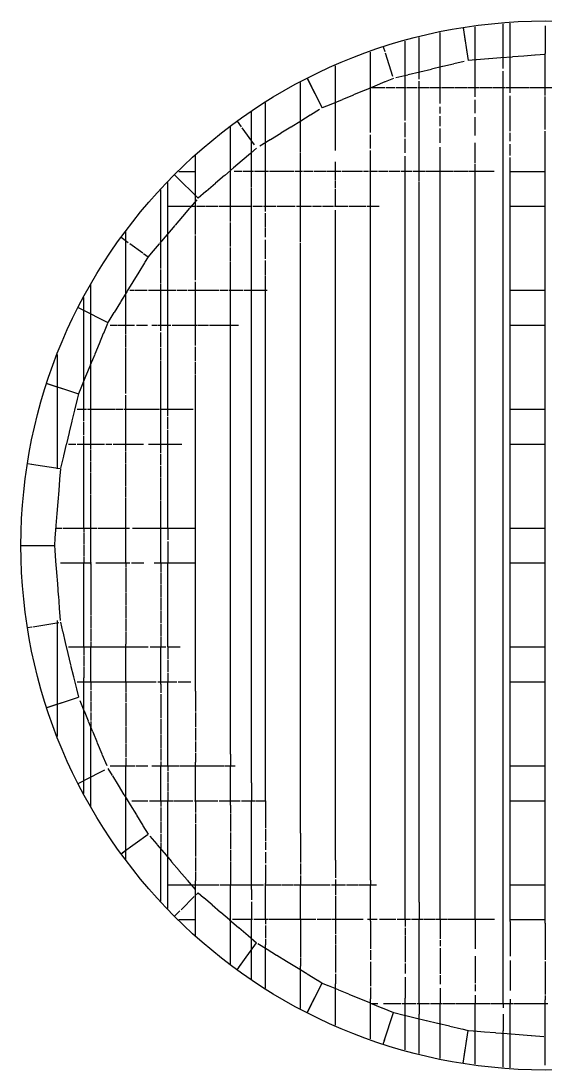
# Model space of a CAD drawing. Header units: metres. Extents: x -22.9 to 22.9, y -22.9 to 22.9.
# Drawn here: x -22.86 to 0, y -22.86 to 22.86 of the extents above; entities that cross this region are included whole.
import ezdxf

# ---------------------------------------------------------------- set-up
doc = ezdxf.new("R2010")
doc.units = ezdxf.units.M
for name, color, linetype in [('OBSERVED_WELDS', 3, 'Continuous'), ('PREDICTED_WELDS_HIGH', 5, 'Continuous'), ('PREDICTED_WELDS_LOW', 1, 'Continuous'), ('TANK_BOUNDARY', 7, 'Continuous')]:
    doc.layers.add(name, color=color, linetype=linetype)

msp = doc.modelspace()

# ---------------------------------------------------------------- linework, layer by layer
at = {"layer": 'OBSERVED_WELDS'}
for p, q in [((-3.573, 22.562), (-3.348, 21.138)), ((0, 22.648), (0, 21.448)), ((-7.063, 21.737), (-6.994, 21.527)), ((-6.978, 21.476), (-6.647, 20.458)), ((-3.527, 21.096), (-3.984, 20.986)), ((-3.007, 21.165), (-3.348, 21.138)), ((-2.461, 21.208), (-2.995, 21.166)), ((-1.933, 21.25), (-2.452, 21.209)), ((-1.423, 21.29), (-1.925, 21.25)), ((-1.829, 20.787), (-1.829, 21.176)), ((-0.928, 21.329), (-1.415, 21.291)), ((-0.446, 21.367), (-0.92, 21.33)), ((0, 21.402), (-0.436, 21.368)), ((-5.463, 20.631), (-5.976, 20.508)), ((-4.958, 20.752), (-5.455, 20.633)), ((-4.469, 20.869), (-4.95, 20.754)), ((-3.993, 20.984), (-4.461, 20.871)), ((-1.829, 20.194), (-1.829, 20.678)), ((-10.356, 20.325), (-9.716, 19.069)), ((-6.982, 20.202), (-7.421, 20.02)), ((-6.614, 20.354), (-6.973, 20.206)), ((-5.986, 20.505), (-6.512, 20.379)), ((-5.486, 20.322), (-5.486, 20.536)), ((-5.486, 19.964), (-5.486, 20.231)), ((-7.886, 19.827), (-8.35, 19.635)), ((-7.429, 20.017), (-7.879, 19.83)), ((-7.62, 18.372), (-7.62, 19.964)), ((-7.555, 19.964), (-7.306, 19.964)), ((-7.293, 19.964), (-6.988, 19.964)), ((-6.95, 19.964), (-6.551, 19.964)), ((-6.514, 19.964), (-6.076, 19.964)), ((-6.096, 18.866), (-6.096, 19.964)), ((-6.04, 19.964), (-5.574, 19.964)), ((-5.539, 19.964), (-5.051, 19.964)), ((-5.018, 19.964), (-4.514, 19.964)), ((-4.572, 19.261), (-4.572, 19.964)), ((-4.482, 19.964), (-3.967, 19.964)), ((-3.936, 19.964), (-3.413, 19.964)), ((-3.385, 19.964), (-2.857, 19.964)), ((-3.048, 19.55), (-3.048, 19.964)), ((-2.83, 19.964), (-2.302, 19.964)), ((-2.277, 19.964), (-1.752, 19.964)), ((-1.728, 19.964), (-1.208, 19.964)), ((-1.524, 19.733), (-1.524, 19.964)), ((-1.186, 19.964), (-0.673, 19.964)), ((-0.652, 19.964), (-0.147, 19.964)), ((-0.127, 19.964), (0.369, 19.964)), ((0, 19.608), (0, 19.795)), ((-9.349, 19.222), (-9.716, 19.069)), ((-8.845, 19.43), (-9.338, 19.226)), ((-8.357, 19.632), (-8.836, 19.434)), ((-3.048, 18.846), (-3.048, 19.417)), ((-1.524, 18.063), (-1.524, 19.595)), ((0, 18.137), (0, 19.565)), ((-10.241, 18.748), (-10.65, 18.497)), ((-9.833, 18.998), (-10.233, 18.753)), ((-9.144, 17.789), (-9.144, 19.189)), ((-6.096, 18.522), (-6.096, 18.855)), ((-4.572, 18.835), (-4.572, 19.117)), ((-13.434, 18.49), (-13.262, 18.253)), ((-10.657, 18.493), (-11.078, 18.235)), ((-10.668, 17.143), (-10.668, 18.384)), ((-7.62, 17.995), (-7.62, 18.357)), ((-6.096, 17.796), (-6.096, 18.429)), ((-4.572, 18.277), (-4.572, 18.709)), ((-3.048, 17.867), (-3.048, 18.661)), ((-13.225, 18.203), (-12.69, 17.466)), ((-11.526, 17.96), (-11.974, 17.686)), ((-11.085, 18.231), (-11.519, 17.965)), ((-7.62, 17.305), (-7.62, 17.899)), ((-4.572, 17.552), (-4.572, 18.171)), ((-1.524, 17.62), (-1.524, 17.991)), ((0, 16.456), (0, 18.053)), ((-11.983, 17.68), (-12.443, 17.398)), ((-12.192, 16.51), (-12.192, 17.552)), ((-9.144, 17.405), (-9.144, 17.768)), ((-9.144, 17.208), (-9.144, 17.402)), ((-6.096, 17.12), (-6.096, 17.717)), ((-3.048, 16.67), (-3.048, 17.551)), ((-1.524, 16.999), (-1.524, 17.495)), ((-12.847, 17.086), (-13.207, 16.779)), ((-12.58, 17.315), (-12.839, 17.093)), ((-10.668, 16.656), (-10.668, 17.111)), ((-7.62, 16.576), (-7.62, 17.216)), ((-6.096, 16.307), (-6.096, 16.962)), ((-4.572, 16.307), (-4.572, 17.359)), ((-13.214, 16.773), (-13.583, 16.458)), ((-10.668, 16.307), (-10.668, 16.648)), ((-9.144, 16.307), (-9.144, 16.722)), ((-7.62, 16.369), (-7.62, 16.563)), ((-3.048, 16.307), (-3.048, 16.62)), ((-1.524, 16.384), (-1.524, 16.909)), ((-16.103, 16.103), (-15.133, 15.133)), ((-13.976, 16.122), (-14.369, 15.787)), ((-13.589, 16.453), (-13.97, 16.128)), ((-13.22, 16.307), (-13.565, 16.307)), ((-12.718, 16.307), (-13.185, 16.307)), ((-12.802, 15.62), (-12.802, 16.307)), ((-12.065, 16.307), (-12.68, 16.307)), ((-10.954, 16.307), (-12.025, 16.307)), ((-10.58, 16.307), (-10.918, 16.307)), ((-10.109, 16.307), (-10.542, 16.307)), ((-9.552, 16.307), (-10.07, 16.307)), ((-8.891, 16.307), (-9.513, 16.307)), ((-9.144, 15.933), (-9.144, 16.307)), ((-7.955, 16.307), (-8.854, 16.307)), ((-7.702, 16.307), (-7.925, 16.307)), ((-7.305, 16.307), (-7.659, 16.307)), ((-6.844, 16.307), (-7.262, 16.307)), ((-6.335, 16.307), (-6.801, 16.307)), ((-5.791, 16.307), (-6.294, 16.307)), ((-5.217, 16.307), (-5.752, 16.307)), ((-5.486, 15.883), (-5.486, 16.307)), ((-4.617, 16.307), (-5.18, 16.307)), ((-3.994, 16.307), (-4.583, 16.307)), ((-3.35, 16.307), (-3.965, 16.307)), ((-2.679, 16.307), (-3.327, 16.307)), ((-2.224, 16.307), (-2.668, 16.307)), ((-14.375, 15.781), (-14.78, 15.435)), ((-12.802, 15.139), (-12.802, 15.591)), ((-9.144, 15.572), (-9.144, 15.913)), ((-5.486, 15.513), (-5.486, 15.856)), ((-14.789, 15.428), (-15.133, 15.133)), ((-12.802, 14.783), (-12.802, 15.129)), ((-9.144, 14.783), (-9.144, 15.524)), ((-15.502, 14.702), (-15.813, 14.338)), ((-15.191, 15.066), (-15.496, 14.71)), ((-15.433, 14.783), (-15.22, 14.783)), ((-15.24, 13.553), (-15.24, 14.783)), ((-15.188, 14.783), (-14.827, 14.783)), ((-14.791, 14.783), (-14.26, 14.783)), ((-14.219, 14.783), (-12.96, 14.783)), ((-13.716, 14.474), (-13.716, 14.783)), ((-12.954, 14.783), (-12.768, 14.783)), ((-12.731, 14.783), (-12.327, 14.783)), ((-12.287, 14.783), (-11.746, 14.783)), ((-12.192, 14.554), (-12.192, 14.783)), ((-11.704, 14.783), (-10.897, 14.783)), ((-10.846, 14.783), (-10.182, 14.783)), ((-10.668, 13.214), (-10.668, 14.732)), ((-10.141, 14.783), (-9.753, 14.783)), ((-9.711, 14.783), (-9.229, 14.783)), ((-9.186, 14.783), (-8.606, 14.783)), ((-8.564, 14.783), (-7.815, 14.783)), ((-7.775, 14.783), (-7.229, 14.783)), ((-15.818, 14.332), (-16.138, 13.958)), ((-13.716, 14.119), (-13.716, 14.458)), ((-12.192, 13.855), (-12.192, 14.488)), ((-9.144, 14.004), (-9.144, 14.616)), ((-16.143, 13.952), (-16.472, 13.566)), ((-13.716, 13.032), (-13.716, 14.08)), ((-12.192, 13.443), (-12.192, 13.831)), ((-9.144, 13.68), (-9.144, 13.985)), ((-18.49, 13.434), (-18.179, 13.208)), ((-16.478, 13.559), (-16.818, 13.161)), ((-15.24, 12.991), (-15.24, 13.516)), ((-12.192, 12.497), (-12.192, 13.317)), ((-18.116, 13.162), (-17.55, 12.751)), ((-16.825, 13.153), (-17.174, 12.744)), ((-16.764, 12.078), (-16.764, 13.171)), ((-15.24, 12.587), (-15.24, 12.971)), ((-13.716, 12.401), (-13.716, 12.981)), ((-10.668, 12.736), (-10.668, 13.18)), ((-17.513, 12.724), (-17.315, 12.58)), ((-17.315, 12.58), (-17.468, 12.33)), ((-17.183, 12.734), (-17.315, 12.58)), ((-15.24, 11.56), (-15.24, 12.58)), ((-13.716, 11.968), (-13.716, 12.377)), ((-12.192, 11.771), (-12.192, 12.422)), ((-10.668, 12.529), (-10.668, 12.725)), ((-17.725, 11.91), (-17.978, 11.498)), ((-17.473, 12.321), (-17.72, 11.918)), ((-16.764, 11.412), (-16.764, 12.026)), ((-13.716, 11.125), (-13.716, 11.959)), ((-17.982, 11.491), (-18.243, 11.065)), ((-15.24, 11.125), (-15.24, 11.496)), ((-12.192, 11.313), (-12.192, 11.742)), ((-18.247, 11.059), (-18.516, 10.619)), ((-18.111, 11.125), (-17.913, 11.125)), ((-17.877, 11.125), (-17.35, 11.125)), ((-17.3, 11.125), (-16.085, 11.125)), ((-16.764, 11.125), (-16.764, 11.383)), ((-16.459, 10.94), (-16.459, 11.125)), ((-16.049, 11.125), (-15.608, 11.125)), ((-15.562, 11.125), (-14.211, 11.125)), ((-14.175, 11.125), (-13.822, 11.125)), ((-13.778, 11.125), (-13.189, 11.125)), ((-13.132, 11.125), (-12.125, 11.125)), ((-18.521, 10.612), (-18.798, 10.159)), ((-16.459, 9.777), (-16.459, 10.933)), ((-12.802, 10.54), (-12.802, 10.934)), ((-12.802, 10.339), (-12.802, 10.531)), ((-20.252, 10.319), (-19.069, 9.716)), ((-18.804, 10.15), (-19.069, 9.716)), ((-19.085, 9.678), (-19.264, 9.246)), ((-18.963, 9.601), (-18.685, 9.601)), ((-18.646, 9.601), (-17.908, 9.601)), ((-18.288, 9.226), (-18.288, 9.601)), ((-17.818, 9.601), (-17.337, 9.601)), ((-17.151, 9.601), (-16.94, 9.601)), ((-16.901, 9.601), (-16.325, 9.601)), ((-16.764, 9.349), (-16.764, 9.601)), ((-16.265, 9.601), (-15.179, 9.601)), ((-15.24, 8.717), (-15.24, 9.601)), ((-15.14, 9.601), (-14.685, 9.601)), ((-14.633, 9.601), (-13.366, 9.601)), ((-13.716, 9.305), (-13.716, 9.601)), ((-19.268, 9.237), (-19.451, 8.796)), ((-18.288, 8.663), (-18.288, 9.19)), ((-16.764, 8.655), (-16.764, 9.289)), ((-13.716, 9.091), (-13.716, 9.296)), ((-19.454, 8.788), (-19.642, 8.335)), ((-19.645, 8.327), (-19.838, 7.86)), ((-18.288, 8.17), (-18.288, 8.636)), ((-16.764, 8.093), (-16.764, 8.617)), ((-15.24, 8.033), (-15.24, 8.654)), ((-19.841, 7.852), (-20.041, 7.369)), ((-18.288, 7.735), (-18.288, 8.151)), ((-16.764, 7.605), (-16.764, 8.066)), ((-15.24, 7.479), (-15.24, 7.993)), ((-20.045, 7.36), (-20.251, 6.864)), ((-18.288, 7.355), (-18.288, 7.722)), ((-18.288, 6.621), (-18.288, 7.351)), ((-16.764, 7.176), (-16.764, 7.586)), ((-15.24, 7.001), (-15.24, 7.451)), ((-21.736, 7.063), (-21.249, 6.904)), ((-21.132, 6.866), (-20.792, 6.756)), ((-16.764, 6.805), (-16.764, 7.164)), ((-15.24, 6.582), (-15.24, 6.981)), ((-20.705, 6.728), (-20.354, 6.614)), ((-20.354, 6.614), (-20.412, 6.375)), ((-20.255, 6.853), (-20.354, 6.614)), ((-18.288, 5.944), (-18.288, 6.545)), ((-16.764, 5.944), (-16.764, 6.802)), ((-15.24, 6.224), (-15.24, 6.571)), ((-20.414, 6.365), (-20.524, 5.906)), ((-20.407, 5.944), (-20.006, 5.944)), ((-20.117, 5.437), (-20.117, 5.944)), ((-19.954, 5.944), (-18.763, 5.944)), ((-18.735, 5.944), (-18.405, 5.944)), ((-18.354, 5.944), (-16.823, 5.944)), ((-16.775, 5.944), (-15.345, 5.944)), ((-16.459, 5.646), (-16.459, 5.944)), ((-20.526, 5.897), (-20.639, 5.428)), ((-16.459, 5.064), (-16.459, 5.601)), ((-20.641, 5.42), (-20.757, 4.937)), ((-20.117, 4.82), (-20.117, 5.39)), ((-20.759, 4.929), (-20.879, 4.43)), ((-20.117, 4.42), (-20.117, 4.781)), ((-16.459, 4.524), (-16.459, 5.027)), ((-20.881, 4.421), (-21.004, 3.906)), ((-20.79, 4.42), (-20.465, 4.42)), ((-20.413, 4.42), (-19.217, 4.42)), ((-19.812, 4.192), (-19.812, 4.42)), ((-19.812, 3.685), (-19.812, 4.166)), ((-19.152, 4.42), (-18.896, 4.42)), ((-18.845, 4.42), (-17.51, 4.42)), ((-18.288, 4.13), (-18.288, 4.42)), ((-17.302, 4.42), (-15.85, 4.42)), ((-16.764, 4.036), (-16.764, 4.42)), ((-21.007, 3.896), (-21.134, 3.368)), ((-19.812, 3.19), (-19.812, 3.662)), ((-18.288, 3.607), (-18.288, 4.099)), ((-16.764, 3.495), (-16.764, 3.999)), ((-22.398, 3.548), (-21.157, 3.351)), ((-21.138, 3.348), (-21.175, 2.888)), ((-18.288, 3.098), (-18.288, 3.579)), ((-16.764, 2.973), (-16.764, 3.462)), ((-21.175, 2.879), (-21.213, 2.404)), ((-19.812, 2.701), (-19.812, 3.168)), ((-18.288, 2.599), (-18.288, 3.073)), ((-16.764, 2.462), (-16.764, 2.943)), ((-21.213, 2.395), (-21.252, 1.908)), ((-19.812, 2.217), (-19.812, 2.682)), ((-18.288, 2.105), (-18.288, 2.575)), ((-16.764, 1.957), (-16.764, 2.434)), ((-21.252, 1.9), (-21.292, 1.397)), ((-19.812, 1.733), (-19.812, 2.199)), ((-18.288, 1.611), (-18.288, 2.083)), ((-16.764, 1.455), (-16.764, 1.931)), ((-21.293, 1.389), (-21.334, 0.869)), ((-19.812, 1.246), (-19.812, 1.717)), ((-18.288, 1.116), (-18.288, 1.591)), ((-16.764, 0.951), (-16.764, 1.431)), ((-19.812, 0.762), (-19.812, 1.231)), ((-18.288, 0.762), (-18.288, 1.097)), ((-21.334, 0.86), (-21.376, 0.326)), ((-21.342, 0.762), (-21.065, 0.762)), ((-21.015, 0.762), (-19.802, 0.762)), ((-20.117, 0.762), (-20.117, 0.576)), ((-20.117, 0.552), (-20.117, 0.056)), ((-19.789, 0.762), (-19.541, 0.762)), ((-19.495, 0.762), (-18.127, 0.762)), ((-17.992, 0.762), (-16.441, 0.762)), ((-16.459, 0.732), (-16.459, 0.246)), ((-22.855, 0), (-21.402, 0)), ((-21.377, 0.314), (-21.402, 0)), ((-21.402, 0), (-21.387, -0.197)), ((-20.117, 0.032), (-20.117, -0.468)), ((-16.459, 0.177), (-16.459, -0.267)), ((-21.386, -0.207), (-21.349, -0.677)), ((-16.459, -0.282), (-16.459, -0.762)), ((-21.348, -0.686), (-21.31, -1.166)), ((-21.132, -0.762), (-19.784, -0.762)), ((-20.117, -0.493), (-20.117, -0.762)), ((-19.812, -0.807), (-19.812, -1.334)), ((-19.6, -0.762), (-18.115, -0.762)), ((-18.288, -0.762), (-18.288, -0.95)), ((-18.039, -0.762), (-17.505, -0.762)), ((-17.051, -0.762), (-16.437, -0.762)), ((-16.764, -0.762), (-16.764, -1.145)), ((-21.31, -1.174), (-21.271, -1.668)), ((-19.812, -1.351), (-19.812, -1.889)), ((-18.288, -0.971), (-18.288, -1.495)), ((-16.764, -1.171), (-16.764, -1.694)), ((-21.27, -1.676), (-21.23, -2.186)), ((-18.288, -1.518), (-18.288, -2.051)), ((-16.764, -1.722), (-16.764, -2.251)), ((-21.229, -2.195), (-21.188, -2.721)), ((-19.812, -1.908), (-19.812, -2.452)), ((-18.288, -2.075), (-18.288, -2.613)), ((-16.764, -2.282), (-16.764, -2.813)), ((-21.187, -2.732), (-21.144, -3.272)), ((-19.812, -2.474), (-19.812, -3.021)), ((-18.288, -2.64), (-18.288, -3.178)), ((-19.812, -3.045), (-19.812, -3.59)), ((-16.764, -2.845), (-16.764, -3.374)), ((-22.575, -3.575), (-22.387, -3.546)), ((-22.338, -3.538), (-21.214, -3.36)), ((-21.138, -3.348), (-21.042, -3.75)), ((-19.812, -3.617), (-19.812, -4.157)), ((-18.288, -3.207), (-18.288, -3.741)), ((-16.764, -3.409), (-16.764, -3.931)), ((-21.04, -3.759), (-20.929, -4.221)), ((-18.288, -3.773), (-18.288, -4.299)), ((-16.764, -3.968), (-16.764, -4.42)), ((-20.927, -4.23), (-20.813, -4.704)), ((-20.79, -4.42), (-19.386, -4.42)), ((-20.117, -4.42), (-20.117, -4.76)), ((-19.812, -4.186), (-19.812, -4.42)), ((-19.37, -4.42), (-19.152, -4.42)), ((-19.152, -4.42), (-17.665, -4.42)), ((-17.654, -4.42), (-17.318, -4.42)), ((-17.221, -4.42), (-16.545, -4.42)), ((-16.469, -4.42), (-15.919, -4.42)), ((-16.459, -4.42), (-16.459, -4.956)), ((-20.811, -4.712), (-20.694, -5.201)), ((-20.117, -4.794), (-20.117, -5.271)), ((-16.459, -4.993), (-16.459, -5.512)), ((-20.692, -5.209), (-20.571, -5.713)), ((-20.117, -5.306), (-20.117, -5.762)), ((-20.568, -5.723), (-20.444, -6.242)), ((-20.407, -5.944), (-19.004, -5.944)), ((-18.987, -5.944), (-17.248, -5.944)), ((-17.235, -5.944), (-16.966, -5.944)), ((-16.886, -5.944), (-16.064, -5.944)), ((-16.459, -5.552), (-16.459, -5.944)), ((-15.999, -5.944), (-15.456, -5.944)), ((-20.441, -6.254), (-20.354, -6.614)), ((-19.812, -5.944), (-19.812, -6.308)), ((-19.812, -6.344), (-19.812, -6.793)), ((-18.288, -5.944), (-18.288, -6.373)), ((-16.764, -6.039), (-16.764, -6.428)), ((-15.24, -6.345), (-15.24, -7.24)), ((-21.71, -7.054), (-20.354, -6.614)), ((-20.293, -6.762), (-20.113, -7.196)), ((-19.812, -6.829), (-19.812, -7.24)), ((-18.288, -6.413), (-18.288, -6.816)), ((-18.288, -6.857), (-18.288, -7.199)), ((-16.764, -6.473), (-16.764, -6.705)), ((-16.764, -6.715), (-16.764, -7.531)), ((-20.11, -7.204), (-19.926, -7.648)), ((-19.812, -7.278), (-19.812, -7.633)), ((-18.288, -7.208), (-18.288, -7.887)), ((-15.24, -7.278), (-15.24, -7.915)), ((-19.923, -7.656), (-19.734, -8.112)), ((-19.812, -7.672), (-19.812, -7.923)), ((-16.764, -7.564), (-16.764, -8.236)), ((-19.731, -8.12), (-19.535, -8.591)), ((-18.288, -7.916), (-18.288, -8.613)), ((-15.24, -7.956), (-15.24, -8.5)), ((-19.532, -8.599), (-19.331, -9.085)), ((-18.288, -8.646), (-18.288, -9.231)), ((-16.764, -8.272), (-16.764, -8.841)), ((-15.24, -8.542), (-15.24, -9.011)), ((-19.327, -9.095), (-19.12, -9.594)), ((-16.764, -8.879), (-16.764, -9.374)), ((-15.24, -9.053), (-15.24, -9.441)), ((-13.716, -9.096), (-13.716, -9.601)), ((-18.288, -9.266), (-18.288, -9.601)), ((-16.764, -9.413), (-16.764, -9.601)), ((-20.086, -10.234), (-19.2, -9.783)), ((-19.069, -9.716), (-18.879, -10.028)), ((-18.963, -9.601), (-17.876, -9.601)), ((-18.873, -10.036), (-18.626, -10.44)), ((-17.834, -9.601), (-17.322, -9.601)), ((-17.15, -9.601), (-15.977, -9.601)), ((-16.459, -9.601), (-16.459, -9.84)), ((-16.459, -9.879), (-16.459, -10.31)), ((-15.938, -9.601), (-15.458, -9.601)), ((-15.449, -9.601), (-13.996, -9.601)), ((-13.961, -9.601), (-13.519, -9.601)), ((-20.364, -10.376), (-20.137, -10.26)), ((-18.621, -10.448), (-18.367, -10.862)), ((-16.459, -10.348), (-16.459, -10.686)), ((-12.802, -10.343), (-12.802, -11.125)), ((-18.363, -10.869), (-18.101, -11.297)), ((-16.459, -10.723), (-16.459, -11.125)), ((-18.097, -11.304), (-17.826, -11.745)), ((-18.029, -11.125), (-17.33, -11.125)), ((-17.253, -11.125), (-16.587, -11.125)), ((-16.764, -11.125), (-16.764, -11.382)), ((-16.764, -11.421), (-16.764, -12.026)), ((-16.569, -11.125), (-16.224, -11.125)), ((-16.196, -11.125), (-15.365, -11.125)), ((-15.294, -11.125), (-14.655, -11.125)), ((-15.24, -11.125), (-15.24, -11.636)), ((-14.634, -11.125), (-14.274, -11.125)), ((-14.22, -11.125), (-13.301, -11.125)), ((-13.716, -11.311), (-13.716, -11.661)), ((-13.236, -11.125), (-12.628, -11.125)), ((-12.604, -11.125), (-12.227, -11.125)), ((-12.192, -11.125), (-12.192, -12.304)), ((-17.821, -11.753), (-17.543, -12.207)), ((-15.24, -11.676), (-15.24, -12.1)), ((-13.716, -11.7), (-13.716, -12.462)), ((-17.537, -12.217), (-17.315, -12.58)), ((-16.764, -12.063), (-16.764, -12.538)), ((-15.24, -12.138), (-15.24, -12.412)), ((-18.44, -13.397), (-17.315, -12.58)), ((-17.241, -12.666), (-16.937, -13.022)), ((-16.764, -12.574), (-16.764, -12.938)), ((-15.24, -12.417), (-15.24, -13.559)), ((-13.716, -12.515), (-13.716, -13.229)), ((-12.192, -12.354), (-12.192, -12.88)), ((-10.668, -12.532), (-10.668, -13.812)), ((-16.931, -13.029), (-16.619, -13.394)), ((-16.764, -12.972), (-16.764, -13.224)), ((-12.192, -12.923), (-12.192, -13.268)), ((-16.614, -13.4), (-16.294, -13.775)), ((-15.24, -13.601), (-15.24, -14.175)), ((-13.716, -13.271), (-13.716, -13.741)), ((-12.192, -13.366), (-12.192, -13.846)), ((-9.144, -13.714), (-9.144, -14.48)), ((-16.289, -13.781), (-15.959, -14.167)), ((-13.716, -13.779), (-13.716, -14.078)), ((-13.716, -14.079), (-13.716, -14.783)), ((-12.192, -13.924), (-12.192, -14.733)), ((-10.668, -13.863), (-10.668, -14.338)), ((-15.953, -14.174), (-15.612, -14.573)), ((-15.606, -14.581), (-15.256, -14.991)), ((-15.24, -14.212), (-15.24, -14.618)), ((-10.668, -14.379), (-10.668, -14.783)), ((-9.144, -14.557), (-9.144, -14.783)), ((-7.62, -14.586), (-7.62, -14.783)), ((-15.274, -14.783), (-14.217, -14.783)), ((-14.171, -14.783), (-13.593, -14.783)), ((-13.57, -14.783), (-13.166, -14.783)), ((-13.157, -14.783), (-12.954, -14.783)), ((-12.953, -14.783), (-12.283, -14.783)), ((-12.802, -14.99), (-12.802, -15.449)), ((-12.201, -14.783), (-11.495, -14.783)), ((-11.46, -14.783), (-10.966, -14.783)), ((-10.946, -14.783), (-10.564, -14.783)), ((-10.556, -14.783), (-9.376, -14.783)), ((-9.315, -14.783), (-8.701, -14.783)), ((-9.144, -14.783), (-9.144, -15.22)), ((-8.664, -14.783), (-8.168, -14.783)), ((-8.143, -14.783), (-7.72, -14.783)), ((-7.705, -14.783), (-7.347, -14.783)), ((-15.875, -15.875), (-15.3, -15.3)), ((-15.274, -15.274), (-15.133, -15.133)), ((-15.133, -15.133), (-14.892, -15.339)), ((-14.885, -15.346), (-14.525, -15.653)), ((-12.802, -15.527), (-12.802, -16.307)), ((-9.144, -15.265), (-9.144, -15.568)), ((-5.486, -15.541), (-5.486, -16.307)), ((-16.161, -16.161), (-15.923, -15.923)), ((-14.518, -15.659), (-14.149, -15.974)), ((-14.143, -15.979), (-13.763, -16.304)), ((-9.144, -15.57), (-9.144, -16.307)), ((-13.757, -16.309), (-13.365, -16.644)), ((-12.756, -16.307), (-13.634, -16.307)), ((-12.056, -16.307), (-12.698, -16.307)), ((-12.192, -16.307), (-12.192, -16.508)), ((-11.549, -16.307), (-12.027, -16.307)), ((-11.155, -16.307), (-11.532, -16.307)), ((-9.994, -16.307), (-11.149, -16.307)), ((-10.668, -16.307), (-10.668, -16.508)), ((-9.318, -16.307), (-9.937, -16.307)), ((-8.779, -16.307), (-9.283, -16.307)), ((-9.144, -16.307), (-9.144, -16.919)), ((-8.322, -16.307), (-8.755, -16.307)), ((-7.936, -16.307), (-8.307, -16.307)), ((-7.325, -16.307), (-7.751, -16.307)), ((-7.62, -16.368), (-7.62, -17.581)), ((-6.505, -16.307), (-7.225, -16.307)), ((-5.868, -16.307), (-6.45, -16.307)), ((-6.096, -16.307), (-6.096, -16.602)), ((-5.3, -16.307), (-5.826, -16.307)), ((-4.776, -16.307), (-5.266, -16.307)), ((-4.281, -16.307), (-4.747, -16.307)), ((-4.572, -16.307), (-4.572, -17.144)), ((-3.808, -16.307), (-4.256, -16.307)), ((-3.353, -16.307), (-3.788, -16.307)), ((-2.913, -16.307), (-3.338, -16.307)), ((-3.048, -16.307), (-3.048, -17.582)), ((-2.487, -16.307), (-2.903, -16.307)), ((-2.207, -16.307), (-2.484, -16.307)), ((-1.524, -16.39), (-1.524, -17.891)), ((0, -16.456), (0, -18.053)), ((-13.358, -16.65), (-12.954, -16.995)), ((-12.192, -16.556), (-12.192, -17.101)), ((-10.668, -16.511), (-10.668, -17.92)), ((-6.096, -16.656), (-6.096, -16.994)), ((-13.373, -18.407), (-12.58, -17.315)), ((-12.945, -17.002), (-12.58, -17.315)), ((-12.524, -17.349), (-12.125, -17.593)), ((-12.192, -17.137), (-12.192, -17.41)), ((-9.144, -16.966), (-9.144, -17.355)), ((-6.096, -17.026), (-6.096, -18.157)), ((-4.572, -17.199), (-4.572, -17.467)), ((-12.117, -17.598), (-11.709, -17.848)), ((-9.144, -17.388), (-9.144, -18.612)), ((-7.62, -17.635), (-7.62, -18.065)), ((-4.572, -17.549), (-4.572, -18.661)), ((-11.702, -17.852), (-11.283, -18.109)), ((-11.276, -18.113), (-10.844, -18.378)), ((-10.668, -17.961), (-10.668, -18.34)), ((-7.62, -18.149), (-7.62, -19.207)), ((-6.096, -18.216), (-6.096, -18.655)), ((-3.048, -17.895), (-3.048, -19.08)), ((-1.524, -18.085), (-1.524, -19.389)), ((0, -18.137), (0, -19.565)), ((-10.837, -18.383), (-10.391, -18.656)), ((-10.382, -18.661), (-9.924, -18.942)), ((-9.144, -18.661), (-9.144, -19.105)), ((-4.572, -18.721), (-4.572, -19.116)), ((-9.913, -18.948), (-9.716, -19.069)), ((-9.853, -19.337), (-9.716, -19.069)), ((-9.716, -19.069), (-9.468, -19.172)), ((-9.458, -19.176), (-9.022, -19.357)), ((-6.096, -18.811), (-6.096, -19.731)), ((-3.048, -19.136), (-3.048, -19.417)), ((-10.133, -19.888), (-9.88, -19.391)), ((-9.014, -19.36), (-8.567, -19.545)), ((-8.559, -19.549), (-8.099, -19.739)), ((-7.62, -19.264), (-7.62, -19.756)), ((-4.572, -19.293), (-4.572, -19.964)), ((-3.048, -19.603), (-3.048, -19.964)), ((0, -19.608), (0, -19.795)), ((-10.376, -20.364), (-10.175, -19.97)), ((-8.092, -19.742), (-7.617, -19.939)), ((-7.608, -19.942), (-7.119, -20.145)), ((-7.555, -19.964), (-7.293, -19.964)), ((-7.053, -19.964), (-6.296, -19.964)), ((-6.242, -19.964), (-5.633, -19.964)), ((-5.591, -19.964), (-5.036, -19.964)), ((-5.486, -19.964), (-5.486, -20.42)), ((-5, -19.964), (-4.476, -19.964)), ((-4.444, -19.964), (-3.939, -19.964)), ((-3.91, -19.964), (-3.418, -19.964)), ((-3.391, -19.964), (-2.907, -19.964)), ((-2.883, -19.964), (-2.403, -19.964)), ((-2.38, -19.964), (-1.902, -19.964)), ((-1.881, -19.964), (-1.402, -19.964)), ((-1.829, -19.964), (-1.829, -20.157)), ((-1.524, -19.768), (-1.524, -19.964)), ((-1.381, -19.964), (-0.898, -19.964)), ((-0.878, -19.964), (-0.389, -19.964)), ((-0.369, -19.964), (0.127, -19.964)), ((-7.109, -20.149), (-6.614, -20.354)), ((-7.016, -21.593), (-6.614, -20.354)), ((-6.596, -20.359), (-6.142, -20.468)), ((-6.132, -20.47), (-5.669, -20.581)), ((-1.829, -20.429), (-1.829, -21.148)), ((-5.66, -20.583), (-5.184, -20.698)), ((-5.176, -20.7), (-4.685, -20.817)), ((-4.677, -20.819), (-4.17, -20.941)), ((-4.16, -20.943), (-3.639, -21.069)), ((-3.627, -21.072), (-3.348, -21.138)), ((-3.421, -21.597), (-3.348, -21.138)), ((-3.348, -21.138), (-3.128, -21.156)), ((-3.117, -21.157), (-2.647, -21.194)), ((-2.638, -21.194), (-2.157, -21.232)), ((-2.149, -21.233), (-1.654, -21.272)), ((-1.646, -21.272), (-1.135, -21.313)), ((-1.126, -21.313), (-0.599, -21.355)), ((-0.589, -21.356), (-0.048, -21.398)), ((0, -22.648), (0, -21.448)), ((-3.575, -22.573), (-3.48, -21.972))]:
    msp.add_line(p, q, dxfattribs=at)
at = {"layer": 'PREDICTED_WELDS_HIGH'}
for p, q in [((-3.575, 22.573), (-3.48, 21.972)), ((-3.048, 19.964), (-3.048, 22.61)), ((-1.829, 21.176), (-1.829, 22.741)), ((-1.524, 19.964), (-1.524, 22.763)), ((-6.096, 19.964), (-6.096, 21.986)), ((-5.486, 20.536), (-5.486, 22.146)), ((-4.572, 19.964), (-4.572, 22.352)), ((-7.62, 19.964), (-7.62, 21.507)), ((-3.421, 21.597), (-3.348, 21.138)), ((0, 19.795), (0, 21.448)), ((-9.144, 19.189), (-9.144, 20.906)), ((-10.668, 18.384), (-10.668, 20.172)), ((-10.376, 20.364), (-10.175, 19.97)), ((-1.829, -19.964), (-1.829, 20.194)), ((-10.133, 19.888), (-9.88, 19.391)), ((-5.486, 16.307), (-5.486, 19.964)), ((-12.192, 17.552), (-12.192, 19.292)), ((-12.802, 16.307), (-12.802, 18.894)), ((-13.716, 14.783), (-13.716, 18.242)), ((-15.24, 14.783), (-15.24, 16.993)), ((-12.192, 14.783), (-12.192, 16.51)), ((-16.161, 16.161), (-15.923, 15.923)), ((-10.668, 14.732), (-10.668, 16.307)), ((-7.62, -14.586), (-7.62, 16.369)), ((-6.096, -16.307), (-6.096, 16.307)), ((-4.572, -16.307), (-4.572, 16.307)), ((-3.048, -16.307), (-3.048, 16.307)), ((-1.524, -16.39), (-1.524, 16.384)), ((0, -16.456), (0, 16.456)), ((-16.459, 11.125), (-16.459, 15.819)), ((-16.764, 13.171), (-16.764, 15.496)), ((-15.274, 15.274), (-15.133, 15.133)), ((-5.486, -15.541), (-5.486, 15.513)), ((-12.802, 10.934), (-12.802, 14.783)), ((-18.288, 9.601), (-18.288, 13.67)), ((-9.144, -13.714), (-9.144, 13.68)), ((-10.668, -12.532), (-10.668, 12.529)), ((-19.812, 4.42), (-19.812, 11.359)), ((-16.764, 9.601), (-16.764, 11.125)), ((-15.24, 9.601), (-15.24, 11.125)), ((-13.716, 9.601), (-13.716, 11.125)), ((-12.192, -11.125), (-12.192, 11.313)), ((-20.117, 5.944), (-20.117, 10.812)), ((-20.364, 10.376), (-20.137, 10.26)), ((-12.802, -10.343), (-12.802, 10.339)), ((-16.459, 5.944), (-16.459, 9.777)), ((-13.716, -9.096), (-13.716, 9.091)), ((-21.271, 3.348), (-21.271, 8.327)), ((-21.71, 7.054), (-20.354, 6.614)), ((-18.288, 4.42), (-18.288, 5.944)), ((-16.764, 4.42), (-16.764, 5.944)), ((-15.24, -6.345), (-15.24, 6.224)), ((-20.117, 0.762), (-20.117, 4.42)), ((-16.459, 0.732), (-16.459, 4.524)), ((-22.575, 3.575), (-22.387, 3.546)), ((-16.764, -0.762), (-16.764, 0.951)), ((-19.812, -0.807), (-19.812, 0.762)), ((-18.288, -0.762), (-18.288, 0.762)), ((-20.117, -4.42), (-20.117, -0.762)), ((-16.459, -4.42), (-16.459, -0.762)), ((-21.271, -8.327), (-21.271, -3.272)), ((-19.812, -5.944), (-19.812, -4.42)), ((-18.288, -5.944), (-18.288, -4.299)), ((-16.764, -6.039), (-16.764, -4.42)), ((-20.117, -10.812), (-20.117, -5.762)), ((-16.459, -9.601), (-16.459, -5.944)), ((-21.132, -6.866), (-20.792, -6.756)), ((-21.736, -7.063), (-21.249, -6.904)), ((-19.812, -11.359), (-19.812, -7.923)), ((-15.24, -11.125), (-15.24, -9.441)), ((-18.288, -13.67), (-18.288, -9.601)), ((-16.764, -11.125), (-16.764, -9.601)), ((-13.716, -11.311), (-13.716, -9.601)), ((-16.459, -15.819), (-16.459, -11.125)), ((-12.802, -14.99), (-12.802, -11.125)), ((-17.513, -12.724), (-17.315, -12.58)), ((-18.49, -13.434), (-18.179, -13.208)), ((-16.764, -15.496), (-16.764, -13.224)), ((-15.24, -16.993), (-15.24, -14.618)), ((-13.716, -18.242), (-13.716, -14.783)), ((-12.192, -16.307), (-12.192, -14.733)), ((-10.668, -16.307), (-10.668, -14.783)), ((-7.62, -16.368), (-7.62, -14.783)), ((-12.802, -18.894), (-12.802, -16.307)), ((-5.486, -19.964), (-5.486, -16.307)), ((-12.192, -19.292), (-12.192, -17.41)), ((-13.434, -18.49), (-13.262, -18.253)), ((-10.668, -20.172), (-10.668, -18.34)), ((-10.356, -20.325), (-9.716, -19.069)), ((-9.144, -20.906), (-9.144, -19.105)), ((-7.62, -21.507), (-7.62, -19.756)), ((-6.096, -21.986), (-6.096, -19.731)), ((-4.572, -22.352), (-4.572, -19.964)), ((-3.048, -22.61), (-3.048, -19.964)), ((-1.524, -22.763), (-1.524, -19.964)), ((0, -21.448), (0, -19.795)), ((-5.486, -22.146), (-5.486, -20.42)), ((-3.573, -22.562), (-3.348, -21.138)), ((-1.829, -22.741), (-1.829, -21.148)), ((-7.063, -21.737), (-6.994, -21.527))]:
    msp.add_line(p, q, dxfattribs=at)
at = {"layer": 'PREDICTED_WELDS_LOW'}
for p, q in [((-15.975, 16.307), (-15.24, 16.307)), ((-1.524, 16.307), (0, 16.307)), ((-16.459, 14.783), (-15.433, 14.783)), ((-1.524, 14.783), (0, 14.783)), ((-1.524, 11.125), (0, 11.125)), ((-1.524, 9.601), (0, 9.601)), ((-1.524, 5.944), (0, 5.944)), ((-1.524, 4.42), (0, 4.42)), ((-16.459, 0.762), (-15.24, 0.762)), ((-1.524, 0.762), (0, 0.762)), ((-16.459, -0.762), (-15.24, -0.762)), ((-1.524, -0.762), (0, -0.762)), ((-1.524, -4.42), (0, -4.42)), ((-1.524, -5.944), (0, -5.944)), ((-1.524, -9.601), (0, -9.601)), ((-1.524, -11.125), (0, -11.125)), ((-16.459, -14.783), (-15.24, -14.783)), ((-1.524, -14.783), (0, -14.783)), ((-15.975, -16.307), (-15.24, -16.307)), ((-1.524, -16.307), (0, -16.307))]:
    msp.add_line(p, q, dxfattribs=at)
at = {"layer": 'TANK_BOUNDARY'}
msp.add_circle((0, 0), 22.86, dxfattribs=at)

doc.saveas('drawing.dxf')
